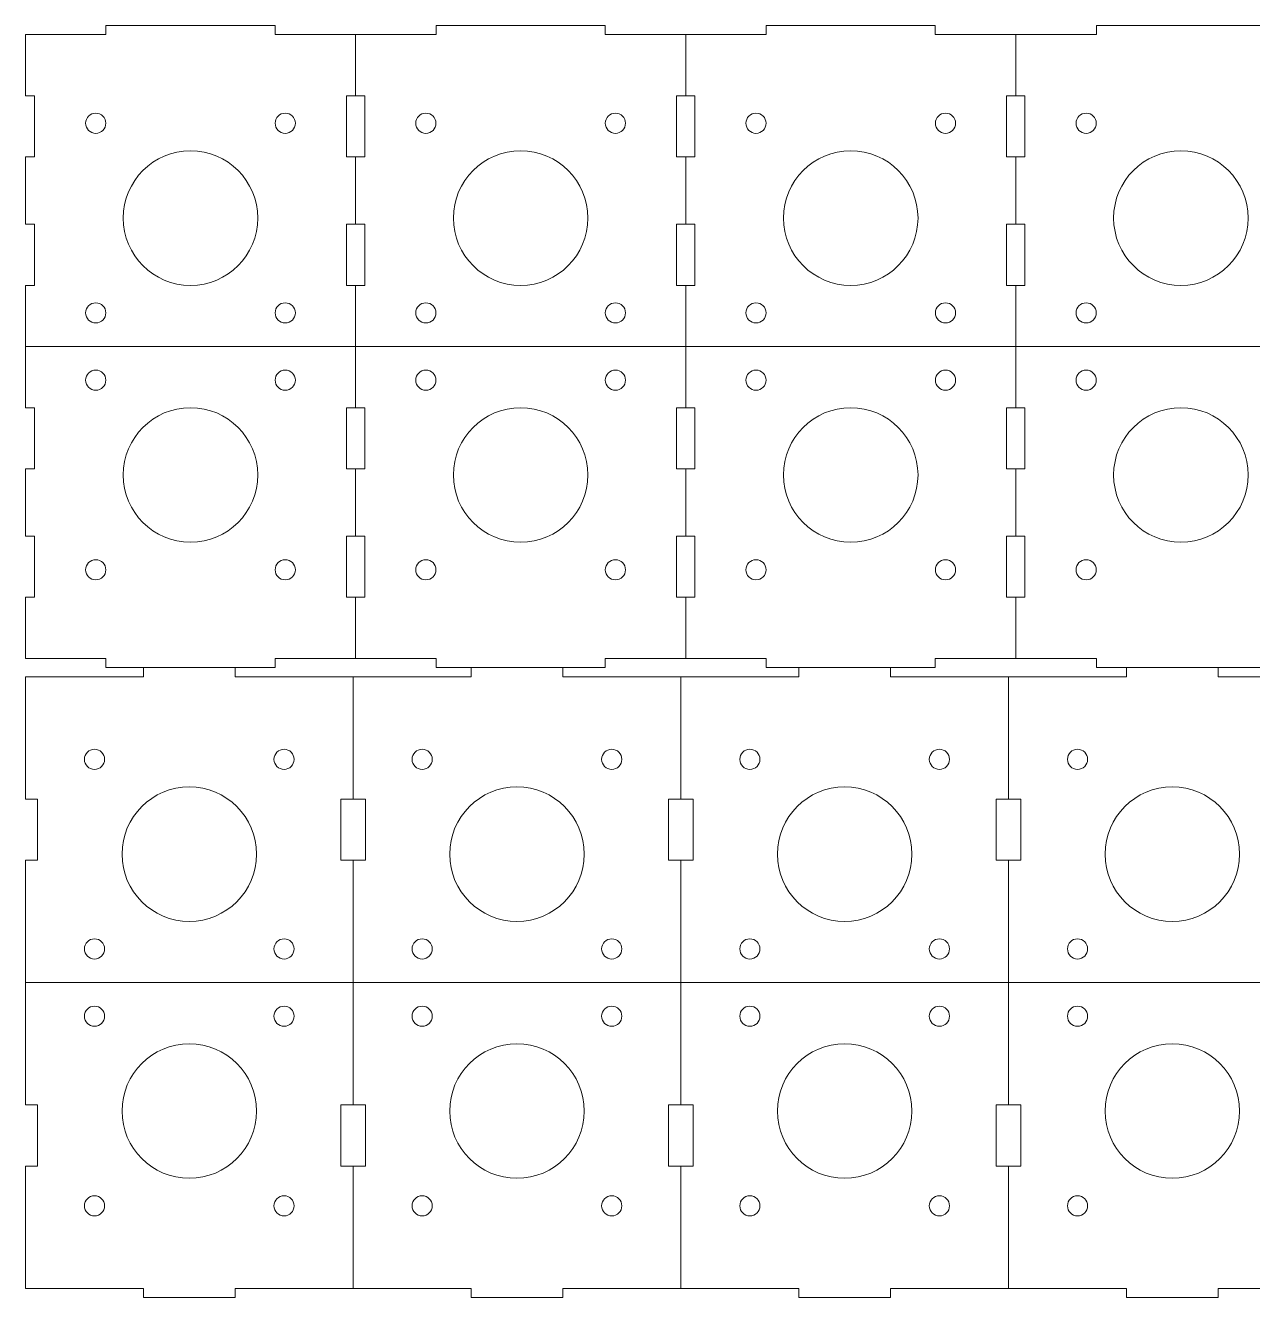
# Model space of a CAD drawing. Header units: millimetres. Extents: x -300 to 273, y -150 to 58.
# Drawn here: x -300.3 to -99.6, y -150.5 to 57.5 of the extents above; entities that cross this region are included whole.
import ezdxf

# ---------------------------------------------------------------- set-up
doc = ezdxf.new("R2010")
doc.units = ezdxf.units.MM
doc.header["$MEASUREMENT"] = 0
doc.layers.add('Layer 1', color=7, linetype='Continuous')

msp = doc.modelspace()

# ---------------------------------------------------------------- linework, layer by layer
at = {"layer": 'Layer 1', "lineweight": 9}
for points in [[(-300.3266, 56.0326), (-287.1491, 56.0326), (-287.1491, 57.5326), (-259.504, 57.5326), (-259.504, 56.0326), (-246.3266, 56.0326), (-233.1491, 56.0326), (-233.1491, 57.5326), (-205.504, 57.5326), (-205.504, 56.0326), (-192.3266, 56.0326), (-179.1491, 56.0326), (-179.1491, 57.5326), (-151.504, 57.5326), (-151.504, 56.0326), (-138.3266, 56.0326), (-125.1491, 56.0326), (-125.1491, 57.5326), (-97.504, 57.5326)], [(-97.504, -47.4674), (-125.1491, -47.4674), (-125.1491, -45.9674), (-138.3266, -45.9674), (-151.504, -45.9674), (-151.504, -47.4674), (-179.1491, -47.4674), (-179.1491, -45.9674), (-192.3266, -45.9674), (-205.504, -45.9674), (-205.504, -47.4674), (-233.1491, -47.4674), (-233.1491, -45.9674), (-246.3266, -45.9674), (-259.504, -45.9674), (-259.504, -47.4674), (-287.1491, -47.4674), (-287.1491, -45.9674), (-300.3266, -45.9674), (-300.3266, -35.9674), (-298.8266, -35.9674), (-298.8266, -25.9674), (-300.3266, -25.9674), (-300.3266, -14.9674), (-298.8266, -14.9674), (-298.8266, -4.9674), (-300.3266, -4.9674), (-300.3266, 5.0326), (-300.3266, 15.0326), (-298.8266, 15.0326), (-298.8266, 25.0326), (-300.3266, 25.0326), (-300.3266, 36.0326), (-298.8266, 36.0326), (-298.8266, 46.0326), (-300.3266, 46.0326), (-300.3266, 56.0326)], [(-246.3266, 56.0326), (-246.3266, 46.0326)], [(-192.3266, 56.0326), (-192.3266, 46.0326)], [(-138.3266, 56.0326), (-138.3266, 46.0326)], [(-300.3266, 5.0326), (-246.3266, 5.0326)], [(-246.3266, -45.9674), (-246.3266, -35.9674)], [(-192.3266, -45.9674), (-192.3266, -35.9674)], [(-138.3266, -45.9674), (-138.3266, -35.9674)], [(-281.0266, -47.4674), (-281.0266, -48.9674)], [(-266.0266, -47.4674), (-266.0266, -48.9674)], [(-227.4266, -47.4674), (-227.4266, -48.9674)], [(-212.4266, -47.4674), (-212.4266, -48.9674)], [(-173.8266, -47.4674), (-173.8266, -48.9674)], [(-158.8266, -47.4674), (-158.8266, -48.9674)], [(-120.2266, -47.4674), (-120.2266, -48.9674)], [(-105.2266, -47.4674), (-105.2266, -48.9674)], [(-300.3266, -48.9674), (-300.3266, -68.9674)], [(-281.0266, -48.9674), (-300.3266, -48.9674)], [(-246.7266, -48.9674), (-266.0266, -48.9674)], [(-246.7266, -48.9674), (-246.7266, -68.9674)], [(-227.4266, -48.9674), (-246.7266, -48.9674)], [(-193.1266, -48.9674), (-212.4266, -48.9674)], [(-193.1266, -48.9674), (-193.1266, -68.9674)], [(-173.8266, -48.9674), (-193.1266, -48.9674)], [(-139.5266, -48.9674), (-158.8266, -48.9674)], [(-139.5266, -48.9674), (-139.5266, -68.9674)], [(-120.2266, -48.9674), (-139.5266, -48.9674)], [(-85.9266, -48.9674), (-105.2266, -48.9674)], [(-298.3266, -68.9674), (-300.3266, -68.9674)], [(-298.3266, -68.9674), (-298.3266, -78.9674)], [(-248.7266, -68.9674), (-248.7266, -78.9674)], [(-246.7266, -68.9674), (-248.7266, -68.9674)], [(-244.7266, -68.9674), (-246.7266, -68.9674)], [(-244.7266, -68.9674), (-244.7266, -78.9674)], [(-195.1266, -68.9674), (-195.1266, -78.9674)], [(-193.1266, -68.9674), (-195.1266, -68.9674)], [(-191.1266, -68.9674), (-193.1266, -68.9674)], [(-191.1266, -68.9674), (-191.1266, -78.9674)], [(-141.5266, -68.9674), (-141.5266, -78.9674)], [(-139.5266, -68.9674), (-141.5266, -68.9674)], [(-137.5266, -68.9674), (-139.5266, -68.9674)], [(-137.5266, -68.9674), (-137.5266, -78.9674)], [(-300.3266, -78.9674), (-300.3266, -98.9674)], [(-298.3266, -78.9674), (-300.3266, -78.9674)], [(-246.7266, -78.9674), (-248.7266, -78.9674)], [(-246.7266, -78.9674), (-246.7266, -98.9674)], [(-244.7266, -78.9674), (-246.7266, -78.9674)], [(-193.1266, -78.9674), (-195.1266, -78.9674)], [(-193.1266, -78.9674), (-193.1266, -98.9674)], [(-191.1266, -78.9674), (-193.1266, -78.9674)], [(-139.5266, -78.9674), (-141.5266, -78.9674)], [(-139.5266, -78.9674), (-139.5266, -98.9674)], [(-137.5266, -78.9674), (-139.5266, -78.9674)], [(-300.3266, -118.9672), (-300.3266, -98.9672)], [(-246.7266, -118.9672), (-246.7266, -98.9672)], [(-193.1266, -118.9672), (-193.1266, -98.9672)], [(-139.5266, -118.9672), (-139.5266, -98.9672)], [(-298.3266, -118.9672), (-300.3266, -118.9672)], [(-298.3266, -128.9672), (-298.3266, -118.9672)], [(-246.7266, -118.9672), (-248.7266, -118.9672)], [(-248.7266, -128.9672), (-248.7266, -118.9672)], [(-244.7266, -118.9672), (-246.7266, -118.9672)], [(-244.7266, -128.9672), (-244.7266, -118.9672)], [(-193.1266, -118.9672), (-195.1266, -118.9672)], [(-195.1266, -128.9672), (-195.1266, -118.9672)], [(-191.1266, -118.9672), (-193.1266, -118.9672)], [(-191.1266, -128.9672), (-191.1266, -118.9672)], [(-139.5266, -118.9672), (-141.5266, -118.9672)], [(-141.5266, -128.9672), (-141.5266, -118.9672)], [(-137.5266, -118.9672), (-139.5266, -118.9672)], [(-137.5266, -128.9672), (-137.5266, -118.9672)], [(-300.3266, -148.9672), (-300.3266, -128.9672)], [(-298.3266, -128.9672), (-300.3266, -128.9672)], [(-246.7266, -128.9672), (-248.7266, -128.9672)], [(-246.7266, -148.9672), (-246.7266, -128.9672)], [(-244.7266, -128.9672), (-246.7266, -128.9672)], [(-193.1266, -128.9672), (-195.1266, -128.9672)], [(-193.1266, -148.9672), (-193.1266, -128.9672)], [(-191.1266, -128.9672), (-193.1266, -128.9672)], [(-139.5266, -128.9672), (-141.5266, -128.9672)], [(-139.5266, -148.9672), (-139.5266, -128.9672)], [(-137.5266, -128.9672), (-139.5266, -128.9672)], [(-281.0266, -148.9672), (-300.3266, -148.9672)], [(-281.0266, -150.4672), (-281.0266, -148.9672)], [(-246.7266, -148.9672), (-266.0266, -148.9672)], [(-266.0266, -150.4672), (-266.0266, -148.9672)], [(-227.4266, -148.9672), (-246.7266, -148.9672)], [(-227.4266, -150.4672), (-227.4266, -148.9672)], [(-193.1266, -148.9672), (-212.4266, -148.9672)], [(-212.4266, -150.4672), (-212.4266, -148.9672)], [(-173.8266, -148.9672), (-193.1266, -148.9672)], [(-173.8266, -150.4672), (-173.8266, -148.9672)], [(-139.5266, -148.9672), (-158.8266, -148.9672)], [(-158.8266, -150.4672), (-158.8266, -148.9672)], [(-120.2266, -148.9672), (-139.5266, -148.9672)], [(-120.2266, -150.4672), (-120.2266, -148.9672)], [(-85.9266, -148.9672), (-105.2266, -148.9672)], [(-105.2266, -150.4672), (-105.2266, -148.9672)], [(-266.0266, -150.4672), (-281.0266, -150.4672)], [(-212.4266, -150.4672), (-227.4266, -150.4672)], [(-158.8266, -150.4672), (-173.8266, -150.4672)], [(-105.2266, -150.4672), (-120.2266, -150.4672)]]:
    msp.add_lwpolyline(points, dxfattribs=at)
at = {"layer": 'Layer 1', "color": 240, "lineweight": 9}
for points in [[(-247.8266, 46.0326), (-247.8266, 36.0326)], [(-247.8266, 46.0326), (-246.3266, 46.0326)], [(-246.3266, 46.0326), (-244.8266, 46.0326)], [(-244.8266, 46.0326), (-244.8266, 36.0326)], [(-193.8266, 46.0326), (-193.8266, 36.0326)], [(-193.8266, 46.0326), (-192.3266, 46.0326)], [(-192.3266, 46.0326), (-190.8266, 46.0326)], [(-190.8266, 46.0326), (-190.8266, 36.0326)], [(-139.8266, 46.0326), (-139.8266, 36.0326)], [(-139.8266, 46.0326), (-138.3266, 46.0326)], [(-138.3266, 46.0326), (-136.8266, 46.0326)], [(-136.8266, 46.0326), (-136.8266, 36.0326)], [(-247.8266, 36.0326), (-246.3266, 36.0326)], [(-246.3266, 36.0326), (-246.3266, 25.0326)], [(-246.3266, 36.0326), (-244.8266, 36.0326)], [(-193.8266, 36.0326), (-192.3266, 36.0326)], [(-192.3266, 36.0326), (-192.3266, 25.0326)], [(-192.3266, 36.0326), (-190.8266, 36.0326)], [(-139.8266, 36.0326), (-138.3266, 36.0326)], [(-138.3266, 36.0326), (-138.3266, 25.0326)], [(-138.3266, 36.0326), (-136.8266, 36.0326)], [(-247.8266, 25.0326), (-247.8266, 15.0326)], [(-246.3266, 25.0326), (-247.8266, 25.0326)], [(-244.8266, 25.0326), (-246.3266, 25.0326)], [(-244.8266, 25.0326), (-244.8266, 15.0326)], [(-193.8266, 25.0326), (-193.8266, 15.0326)], [(-192.3266, 25.0326), (-193.8266, 25.0326)], [(-190.8266, 25.0326), (-192.3266, 25.0326)], [(-190.8266, 25.0326), (-190.8266, 15.0326)], [(-139.8266, 25.0326), (-139.8266, 15.0326)], [(-138.3266, 25.0326), (-139.8266, 25.0326)], [(-136.8266, 25.0326), (-138.3266, 25.0326)], [(-136.8266, 25.0326), (-136.8266, 15.0326)], [(-247.8266, 15.0326), (-246.3266, 15.0326)], [(-246.3266, 15.0326), (-246.3266, 5.0326)], [(-246.3266, 15.0326), (-244.8266, 15.0326)], [(-193.8266, 15.0326), (-192.3266, 15.0326)], [(-192.3266, 15.0326), (-192.3266, 5.0326)], [(-192.3266, 15.0326), (-190.8266, 15.0326)], [(-139.8266, 15.0326), (-138.3266, 15.0326)], [(-138.3266, 15.0326), (-138.3266, 5.0326)], [(-138.3266, 15.0326), (-136.8266, 15.0326)], [(-246.3266, 5.0326), (-192.3266, 5.0326)], [(-246.3266, -4.9674), (-246.3266, 5.0326)], [(-192.3266, 5.0326), (-138.3266, 5.0326)], [(-192.3266, -4.9674), (-192.3266, 5.0326)], [(-138.3266, 5.0326), (-84.3266, 5.0326)], [(-138.3266, -4.9674), (-138.3266, 5.0326)], [(-247.8266, -14.9674), (-247.8266, -4.9674)], [(-247.8266, -4.9674), (-246.3266, -4.9674)], [(-246.3266, -4.9674), (-244.8266, -4.9674)], [(-244.8266, -14.9674), (-244.8266, -4.9674)], [(-193.8266, -14.9674), (-193.8266, -4.9674)], [(-193.8266, -4.9674), (-192.3266, -4.9674)], [(-192.3266, -4.9674), (-190.8266, -4.9674)], [(-190.8266, -14.9674), (-190.8266, -4.9674)], [(-139.8266, -14.9674), (-139.8266, -4.9674)], [(-139.8266, -4.9674), (-138.3266, -4.9674)], [(-138.3266, -4.9674), (-136.8266, -4.9674)], [(-136.8266, -14.9674), (-136.8266, -4.9674)], [(-246.3266, -14.9674), (-247.8266, -14.9674)], [(-246.3266, -25.9674), (-246.3266, -14.9674)], [(-244.8266, -14.9674), (-246.3266, -14.9674)], [(-192.3266, -14.9674), (-193.8266, -14.9674)], [(-192.3266, -25.9674), (-192.3266, -14.9674)], [(-190.8266, -14.9674), (-192.3266, -14.9674)], [(-138.3266, -14.9674), (-139.8266, -14.9674)], [(-138.3266, -25.9674), (-138.3266, -14.9674)], [(-136.8266, -14.9674), (-138.3266, -14.9674)], [(-247.8266, -35.9674), (-247.8266, -25.9674)], [(-247.8266, -25.9674), (-246.3266, -25.9674)], [(-246.3266, -25.9674), (-244.8266, -25.9674)], [(-244.8266, -35.9674), (-244.8266, -25.9674)], [(-193.8266, -35.9674), (-193.8266, -25.9674)], [(-193.8266, -25.9674), (-192.3266, -25.9674)], [(-192.3266, -25.9674), (-190.8266, -25.9674)], [(-190.8266, -35.9674), (-190.8266, -25.9674)], [(-139.8266, -35.9674), (-139.8266, -25.9674)], [(-139.8266, -25.9674), (-138.3266, -25.9674)], [(-138.3266, -25.9674), (-136.8266, -25.9674)], [(-136.8266, -35.9674), (-136.8266, -25.9674)], [(-247.8266, -35.9674), (-246.3266, -35.9674)], [(-246.3266, -35.9674), (-244.8266, -35.9674)], [(-193.8266, -35.9674), (-192.3266, -35.9674)], [(-192.3266, -35.9674), (-190.8266, -35.9674)], [(-139.8266, -35.9674), (-138.3266, -35.9674)], [(-138.3266, -35.9674), (-136.8266, -35.9674)]]:
    msp.add_lwpolyline(points, dxfattribs=at)
at = {"layer": 'Layer 1', "color": 250, "lineweight": 18}
msp.add_lwpolyline([(-300.3266, -98.9674), (74.8734, -98.9674)], dxfattribs=at)
at = {"layer": 'Layer 1', "color": 240, "lineweight": 9}
for points in [[(-287.1766, 41.5326), (-287.1766, 42.4438), (-287.9153, 43.1826), (-288.8266, 43.1826), (-289.7378, 43.1826), (-290.4766, 42.4438), (-290.4766, 41.5326), (-290.4766, 40.6213), (-289.7378, 39.8826), (-288.8266, 39.8826), (-287.9153, 39.8826), (-287.1766, 40.6213), (-287.1766, 41.5326)], [(-256.1766, 41.5326), (-256.1766, 42.4438), (-256.9153, 43.1826), (-257.8266, 43.1826), (-258.7378, 43.1826), (-259.4766, 42.4438), (-259.4766, 41.5326), (-259.4766, 40.6213), (-258.7378, 39.8826), (-257.8266, 39.8826), (-256.9153, 39.8826), (-256.1766, 40.6213), (-256.1766, 41.5326)], [(-233.1766, 41.5326), (-233.1766, 42.4438), (-233.9153, 43.1826), (-234.8266, 43.1826), (-235.7378, 43.1826), (-236.4766, 42.4438), (-236.4766, 41.5326), (-236.4766, 40.6213), (-235.7378, 39.8826), (-234.8266, 39.8826), (-233.9153, 39.8826), (-233.1766, 40.6213), (-233.1766, 41.5326)], [(-202.1766, 41.5326), (-202.1766, 42.4438), (-202.9153, 43.1826), (-203.8266, 43.1826), (-204.7378, 43.1826), (-205.4766, 42.4438), (-205.4766, 41.5326), (-205.4766, 40.6213), (-204.7378, 39.8826), (-203.8266, 39.8826), (-202.9153, 39.8826), (-202.1766, 40.6213), (-202.1766, 41.5326)], [(-179.1766, 41.5326), (-179.1766, 42.4438), (-179.9153, 43.1826), (-180.8266, 43.1826), (-181.7378, 43.1826), (-182.4766, 42.4438), (-182.4766, 41.5326), (-182.4766, 40.6213), (-181.7378, 39.8826), (-180.8266, 39.8826), (-179.9153, 39.8826), (-179.1766, 40.6213), (-179.1766, 41.5326)], [(-148.1766, 41.5326), (-148.1766, 42.4438), (-148.9153, 43.1826), (-149.8266, 43.1826), (-150.7378, 43.1826), (-151.4766, 42.4438), (-151.4766, 41.5326), (-151.4766, 40.6213), (-150.7378, 39.8826), (-149.8266, 39.8826), (-148.9153, 39.8826), (-148.1766, 40.6213), (-148.1766, 41.5326)], [(-125.1766, 41.5326), (-125.1766, 42.4438), (-125.9153, 43.1826), (-126.8266, 43.1826), (-127.7378, 43.1826), (-128.4766, 42.4438), (-128.4766, 41.5326), (-128.4766, 40.6213), (-127.7378, 39.8826), (-126.8266, 39.8826), (-125.9153, 39.8826), (-125.1766, 40.6213), (-125.1766, 41.5326)], [(-262.3266, 26.0326), (-262.3266, 32.1077), (-267.2514, 37.0326), (-273.3265, 37.0326), (-279.4017, 37.0326), (-284.3265, 32.1077), (-284.3266, 26.0326), (-284.3266, 19.9575), (-279.4017, 15.0326), (-273.3266, 15.0326), (-267.2515, 15.0325), (-262.3266, 19.9574), (-262.3266, 26.0325)], [(-208.3266, 26.0326), (-208.3266, 32.1077), (-213.2514, 37.0326), (-219.3265, 37.0326), (-225.4017, 37.0326), (-230.3265, 32.1077), (-230.3266, 26.0326), (-230.3266, 19.9575), (-225.4017, 15.0326), (-219.3266, 15.0326), (-213.2515, 15.0325), (-208.3266, 19.9574), (-208.3266, 26.0325)], [(-154.3266, 26.0326), (-154.3266, 32.1077), (-159.2514, 37.0326), (-165.3265, 37.0326), (-171.4017, 37.0326), (-176.3265, 32.1077), (-176.3266, 26.0326), (-176.3266, 19.9575), (-171.4017, 15.0326), (-165.3266, 15.0326), (-159.2515, 15.0325), (-154.3266, 19.9574), (-154.3266, 26.0325)], [(-100.3266, 26.0326), (-100.3266, 32.1077), (-105.2514, 37.0326), (-111.3265, 37.0326), (-117.4017, 37.0326), (-122.3265, 32.1077), (-122.3266, 26.0326), (-122.3266, 19.9575), (-117.4017, 15.0326), (-111.3266, 15.0326), (-105.2515, 15.0325), (-100.3266, 19.9574), (-100.3266, 26.0325)], [(-287.1766, 10.5326), (-287.1766, 11.4438), (-287.9153, 12.1826), (-288.8266, 12.1826), (-289.7378, 12.1826), (-290.4766, 11.4438), (-290.4766, 10.5326), (-290.4766, 9.6213), (-289.7378, 8.8826), (-288.8266, 8.8826), (-287.9153, 8.8826), (-287.1766, 9.6213), (-287.1766, 10.5326)], [(-256.1766, 10.5326), (-256.1766, 11.4438), (-256.9153, 12.1826), (-257.8266, 12.1826), (-258.7378, 12.1826), (-259.4766, 11.4438), (-259.4766, 10.5326), (-259.4766, 9.6213), (-258.7378, 8.8826), (-257.8266, 8.8826), (-256.9153, 8.8826), (-256.1766, 9.6213), (-256.1766, 10.5326)], [(-233.1766, 10.5326), (-233.1766, 11.4438), (-233.9153, 12.1826), (-234.8266, 12.1826), (-235.7378, 12.1826), (-236.4766, 11.4438), (-236.4766, 10.5326), (-236.4766, 9.6213), (-235.7378, 8.8826), (-234.8266, 8.8826), (-233.9153, 8.8826), (-233.1766, 9.6213), (-233.1766, 10.5326)], [(-202.1766, 10.5326), (-202.1766, 11.4438), (-202.9153, 12.1826), (-203.8266, 12.1826), (-204.7378, 12.1826), (-205.4766, 11.4438), (-205.4766, 10.5326), (-205.4766, 9.6213), (-204.7378, 8.8826), (-203.8266, 8.8826), (-202.9153, 8.8826), (-202.1766, 9.6213), (-202.1766, 10.5326)], [(-179.1766, 10.5326), (-179.1766, 11.4438), (-179.9153, 12.1826), (-180.8266, 12.1826), (-181.7378, 12.1826), (-182.4766, 11.4438), (-182.4766, 10.5326), (-182.4766, 9.6213), (-181.7378, 8.8826), (-180.8266, 8.8826), (-179.9153, 8.8826), (-179.1766, 9.6213), (-179.1766, 10.5326)], [(-148.1766, 10.5326), (-148.1766, 11.4438), (-148.9153, 12.1826), (-149.8266, 12.1826), (-150.7378, 12.1826), (-151.4766, 11.4438), (-151.4766, 10.5326), (-151.4766, 9.6213), (-150.7378, 8.8826), (-149.8266, 8.8826), (-148.9153, 8.8826), (-148.1766, 9.6213), (-148.1766, 10.5326)], [(-125.1766, 10.5326), (-125.1766, 11.4438), (-125.9153, 12.1826), (-126.8266, 12.1826), (-127.7378, 12.1826), (-128.4766, 11.4438), (-128.4766, 10.5326), (-128.4766, 9.6213), (-127.7378, 8.8826), (-126.8266, 8.8826), (-125.9153, 8.8826), (-125.1766, 9.6213), (-125.1766, 10.5326)], [(-287.1766, -0.4674), (-287.1766, -1.3786), (-287.9153, -2.1174), (-288.8266, -2.1174), (-289.7378, -2.1174), (-290.4766, -1.3786), (-290.4766, -0.4674), (-290.4766, 0.4439), (-289.7378, 1.1826), (-288.8266, 1.1826), (-287.9153, 1.1826), (-287.1766, 0.4439), (-287.1766, -0.4674)], [(-256.1766, -0.4674), (-256.1766, -1.3786), (-256.9153, -2.1174), (-257.8266, -2.1174), (-258.7378, -2.1174), (-259.4766, -1.3786), (-259.4766, -0.4674), (-259.4766, 0.4439), (-258.7378, 1.1826), (-257.8266, 1.1826), (-256.9153, 1.1826), (-256.1766, 0.4439), (-256.1766, -0.4674)], [(-233.1766, -0.4674), (-233.1766, -1.3786), (-233.9153, -2.1174), (-234.8266, -2.1174), (-235.7378, -2.1174), (-236.4766, -1.3786), (-236.4766, -0.4674), (-236.4766, 0.4439), (-235.7378, 1.1826), (-234.8266, 1.1826), (-233.9153, 1.1826), (-233.1766, 0.4439), (-233.1766, -0.4674)], [(-202.1766, -0.4674), (-202.1766, -1.3786), (-202.9153, -2.1174), (-203.8266, -2.1174), (-204.7378, -2.1174), (-205.4766, -1.3786), (-205.4766, -0.4674), (-205.4766, 0.4439), (-204.7378, 1.1826), (-203.8266, 1.1826), (-202.9153, 1.1826), (-202.1766, 0.4439), (-202.1766, -0.4674)], [(-179.1766, -0.4674), (-179.1766, -1.3786), (-179.9153, -2.1174), (-180.8266, -2.1174), (-181.7378, -2.1174), (-182.4766, -1.3786), (-182.4766, -0.4674), (-182.4766, 0.4439), (-181.7378, 1.1826), (-180.8266, 1.1826), (-179.9153, 1.1826), (-179.1766, 0.4439), (-179.1766, -0.4674)], [(-148.1766, -0.4674), (-148.1766, -1.3786), (-148.9153, -2.1174), (-149.8266, -2.1174), (-150.7378, -2.1174), (-151.4766, -1.3786), (-151.4766, -0.4674), (-151.4766, 0.4439), (-150.7378, 1.1826), (-149.8266, 1.1826), (-148.9153, 1.1826), (-148.1766, 0.4439), (-148.1766, -0.4674)], [(-125.1766, -0.4674), (-125.1766, -1.3786), (-125.9153, -2.1174), (-126.8266, -2.1174), (-127.7378, -2.1174), (-128.4766, -1.3786), (-128.4766, -0.4674), (-128.4766, 0.4439), (-127.7378, 1.1826), (-126.8266, 1.1826), (-125.9153, 1.1826), (-125.1766, 0.4439), (-125.1766, -0.4674)], [(-262.3266, -15.9674), (-262.3266, -22.0425), (-267.2514, -26.9674), (-273.3265, -26.9674), (-279.4017, -26.9674), (-284.3265, -22.0425), (-284.3266, -15.9674), (-284.3266, -9.8923), (-279.4017, -4.9674), (-273.3266, -4.9674), (-267.2515, -4.9673), (-262.3266, -9.8922), (-262.3266, -15.9673)], [(-208.3266, -15.9674), (-208.3266, -22.0425), (-213.2514, -26.9674), (-219.3265, -26.9674), (-225.4017, -26.9674), (-230.3265, -22.0425), (-230.3266, -15.9674), (-230.3266, -9.8923), (-225.4017, -4.9674), (-219.3266, -4.9674), (-213.2515, -4.9673), (-208.3266, -9.8922), (-208.3266, -15.9673)], [(-154.3266, -15.9674), (-154.3266, -22.0425), (-159.2514, -26.9674), (-165.3265, -26.9674), (-171.4017, -26.9674), (-176.3265, -22.0425), (-176.3266, -15.9674), (-176.3266, -9.8923), (-171.4017, -4.9674), (-165.3266, -4.9674), (-159.2515, -4.9673), (-154.3266, -9.8922), (-154.3266, -15.9673)], [(-100.3266, -15.9674), (-100.3266, -22.0425), (-105.2514, -26.9674), (-111.3265, -26.9674), (-117.4017, -26.9674), (-122.3265, -22.0425), (-122.3266, -15.9674), (-122.3266, -9.8923), (-117.4017, -4.9674), (-111.3266, -4.9674), (-105.2515, -4.9673), (-100.3266, -9.8922), (-100.3266, -15.9673)], [(-287.1766, -31.4674), (-287.1766, -32.3786), (-287.9153, -33.1174), (-288.8266, -33.1174), (-289.7378, -33.1174), (-290.4766, -32.3786), (-290.4766, -31.4674), (-290.4766, -30.5561), (-289.7378, -29.8174), (-288.8266, -29.8174), (-287.9153, -29.8174), (-287.1766, -30.5561), (-287.1766, -31.4674)], [(-256.1766, -31.4674), (-256.1766, -32.3786), (-256.9153, -33.1174), (-257.8266, -33.1174), (-258.7378, -33.1174), (-259.4766, -32.3786), (-259.4766, -31.4674), (-259.4766, -30.5561), (-258.7378, -29.8174), (-257.8266, -29.8174), (-256.9153, -29.8174), (-256.1766, -30.5561), (-256.1766, -31.4674)], [(-233.1766, -31.4674), (-233.1766, -32.3786), (-233.9153, -33.1174), (-234.8266, -33.1174), (-235.7378, -33.1174), (-236.4766, -32.3786), (-236.4766, -31.4674), (-236.4766, -30.5561), (-235.7378, -29.8174), (-234.8266, -29.8174), (-233.9153, -29.8174), (-233.1766, -30.5561), (-233.1766, -31.4674)], [(-202.1766, -31.4674), (-202.1766, -32.3786), (-202.9153, -33.1174), (-203.8266, -33.1174), (-204.7378, -33.1174), (-205.4766, -32.3786), (-205.4766, -31.4674), (-205.4766, -30.5561), (-204.7378, -29.8174), (-203.8266, -29.8174), (-202.9153, -29.8174), (-202.1766, -30.5561), (-202.1766, -31.4674)], [(-179.1766, -31.4674), (-179.1766, -32.3786), (-179.9153, -33.1174), (-180.8266, -33.1174), (-181.7378, -33.1174), (-182.4766, -32.3786), (-182.4766, -31.4674), (-182.4766, -30.5561), (-181.7378, -29.8174), (-180.8266, -29.8174), (-179.9153, -29.8174), (-179.1766, -30.5561), (-179.1766, -31.4674)], [(-148.1766, -31.4674), (-148.1766, -32.3786), (-148.9153, -33.1174), (-149.8266, -33.1174), (-150.7378, -33.1174), (-151.4766, -32.3786), (-151.4766, -31.4674), (-151.4766, -30.5561), (-150.7378, -29.8174), (-149.8266, -29.8174), (-148.9153, -29.8174), (-148.1766, -30.5561), (-148.1766, -31.4674)], [(-125.1766, -31.4674), (-125.1766, -32.3786), (-125.9153, -33.1174), (-126.8266, -33.1174), (-127.7378, -33.1174), (-128.4766, -32.3786), (-128.4766, -31.4674), (-128.4766, -30.5561), (-127.7378, -29.8174), (-126.8266, -29.8174), (-125.9153, -29.8174), (-125.1766, -30.5561), (-125.1766, -31.4674)]]:
    msp.add_open_spline(points, degree=3, knots=[0, 0, 0, 0, 1, 1, 1, 2, 2, 2, 3, 3, 3, 4, 4, 4, 4], dxfattribs=at)
at = {"layer": 'Layer 1', "lineweight": 9}
for points in [[(-287.3766, -62.4674), (-287.3766, -63.3787), (-288.1153, -64.1174), (-289.0266, -64.1174), (-289.9379, -64.1174), (-290.6766, -63.3787), (-290.6766, -62.4674), (-290.6766, -61.5561), (-289.9379, -60.8174), (-289.0266, -60.8174), (-288.1153, -60.8174), (-287.3766, -61.5561), (-287.3766, -62.4674)], [(-256.3766, -62.4674), (-256.3766, -63.3787), (-257.1153, -64.1174), (-258.0266, -64.1174), (-258.9379, -64.1174), (-259.6766, -63.3787), (-259.6766, -62.4674), (-259.6766, -61.5561), (-258.9379, -60.8174), (-258.0266, -60.8174), (-257.1153, -60.8174), (-256.3766, -61.5561), (-256.3766, -62.4674)], [(-233.7766, -62.4674), (-233.7766, -63.3787), (-234.5153, -64.1174), (-235.4266, -64.1174), (-236.3379, -64.1174), (-237.0766, -63.3787), (-237.0766, -62.4674), (-237.0766, -61.5561), (-236.3379, -60.8174), (-235.4266, -60.8174), (-234.5153, -60.8174), (-233.7766, -61.5561), (-233.7766, -62.4674)], [(-202.7766, -62.4674), (-202.7766, -63.3787), (-203.5153, -64.1174), (-204.4266, -64.1174), (-205.3379, -64.1174), (-206.0766, -63.3787), (-206.0766, -62.4674), (-206.0766, -61.5561), (-205.3379, -60.8174), (-204.4266, -60.8174), (-203.5153, -60.8174), (-202.7766, -61.5561), (-202.7766, -62.4674)], [(-180.1766, -62.4674), (-180.1766, -63.3787), (-180.9153, -64.1174), (-181.8266, -64.1174), (-182.7379, -64.1174), (-183.4766, -63.3787), (-183.4766, -62.4674), (-183.4766, -61.5561), (-182.7379, -60.8174), (-181.8266, -60.8174), (-180.9153, -60.8174), (-180.1766, -61.5561), (-180.1766, -62.4674)], [(-149.1766, -62.4674), (-149.1766, -63.3787), (-149.9153, -64.1174), (-150.8266, -64.1174), (-151.7379, -64.1174), (-152.4766, -63.3787), (-152.4766, -62.4674), (-152.4766, -61.5561), (-151.7379, -60.8174), (-150.8266, -60.8174), (-149.9153, -60.8174), (-149.1766, -61.5561), (-149.1766, -62.4674)], [(-126.5766, -62.4674), (-126.5766, -63.3787), (-127.3153, -64.1174), (-128.2266, -64.1174), (-129.1379, -64.1174), (-129.8766, -63.3787), (-129.8766, -62.4674), (-129.8766, -61.5561), (-129.1379, -60.8174), (-128.2266, -60.8174), (-127.3153, -60.8174), (-126.5766, -61.5561), (-126.5766, -62.4674)], [(-262.5266, -77.9674), (-262.5266, -84.0425), (-267.4515, -88.9674), (-273.5266, -88.9674), (-279.6017, -88.9674), (-284.5266, -84.0426), (-284.5266, -77.9674), (-284.5266, -71.8923), (-279.6018, -66.9674), (-273.5266, -66.9674), (-267.4515, -66.9674), (-262.5266, -71.8922), (-262.5266, -77.9673)], [(-208.9266, -77.9674), (-208.9266, -84.0425), (-213.8515, -88.9674), (-219.9266, -88.9674), (-226.0017, -88.9674), (-230.9266, -84.0426), (-230.9266, -77.9674), (-230.9266, -71.8923), (-226.0018, -66.9674), (-219.9266, -66.9674), (-213.8515, -66.9674), (-208.9266, -71.8922), (-208.9266, -77.9673)], [(-155.3266, -77.9674), (-155.3266, -84.0425), (-160.2515, -88.9674), (-166.3266, -88.9674), (-172.4017, -88.9674), (-177.3266, -84.0426), (-177.3266, -77.9674), (-177.3266, -71.8923), (-172.4018, -66.9674), (-166.3266, -66.9674), (-160.2515, -66.9674), (-155.3266, -71.8922), (-155.3266, -77.9673)], [(-101.7266, -77.9674), (-101.7266, -84.0425), (-106.6515, -88.9674), (-112.7266, -88.9674), (-118.8017, -88.9674), (-123.7266, -84.0426), (-123.7266, -77.9674), (-123.7266, -71.8923), (-118.8018, -66.9674), (-112.7266, -66.9674), (-106.6515, -66.9674), (-101.7266, -71.8922), (-101.7266, -77.9673)], [(-287.3766, -93.4674), (-287.3766, -94.3787), (-288.1153, -95.1174), (-289.0266, -95.1174), (-289.9379, -95.1174), (-290.6766, -94.3787), (-290.6766, -93.4674), (-290.6766, -92.5561), (-289.9379, -91.8174), (-289.0266, -91.8174), (-288.1153, -91.8174), (-287.3766, -92.5561), (-287.3766, -93.4674)], [(-256.3766, -93.4674), (-256.3766, -94.3787), (-257.1153, -95.1174), (-258.0266, -95.1174), (-258.9379, -95.1174), (-259.6766, -94.3787), (-259.6766, -93.4674), (-259.6766, -92.5561), (-258.9379, -91.8174), (-258.0266, -91.8174), (-257.1153, -91.8174), (-256.3766, -92.5561), (-256.3766, -93.4674)], [(-233.7766, -93.4674), (-233.7766, -94.3787), (-234.5153, -95.1174), (-235.4266, -95.1174), (-236.3379, -95.1174), (-237.0766, -94.3787), (-237.0766, -93.4674), (-237.0766, -92.5561), (-236.3379, -91.8174), (-235.4266, -91.8174), (-234.5153, -91.8174), (-233.7766, -92.5561), (-233.7766, -93.4674)], [(-202.7766, -93.4674), (-202.7766, -94.3787), (-203.5153, -95.1174), (-204.4266, -95.1174), (-205.3379, -95.1174), (-206.0766, -94.3787), (-206.0766, -93.4674), (-206.0766, -92.5561), (-205.3379, -91.8174), (-204.4266, -91.8174), (-203.5153, -91.8174), (-202.7766, -92.5561), (-202.7766, -93.4674)], [(-180.1766, -93.4674), (-180.1766, -94.3787), (-180.9153, -95.1174), (-181.8266, -95.1174), (-182.7379, -95.1174), (-183.4766, -94.3787), (-183.4766, -93.4674), (-183.4766, -92.5561), (-182.7379, -91.8174), (-181.8266, -91.8174), (-180.9153, -91.8174), (-180.1766, -92.5561), (-180.1766, -93.4674)], [(-149.1766, -93.4674), (-149.1766, -94.3787), (-149.9153, -95.1174), (-150.8266, -95.1174), (-151.7379, -95.1174), (-152.4766, -94.3787), (-152.4766, -93.4674), (-152.4766, -92.5561), (-151.7379, -91.8174), (-150.8266, -91.8174), (-149.9153, -91.8174), (-149.1766, -92.5561), (-149.1766, -93.4674)], [(-126.5766, -93.4674), (-126.5766, -94.3787), (-127.3153, -95.1174), (-128.2266, -95.1174), (-129.1379, -95.1174), (-129.8766, -94.3787), (-129.8766, -93.4674), (-129.8766, -92.5561), (-129.1379, -91.8174), (-128.2266, -91.8174), (-127.3153, -91.8174), (-126.5766, -92.5561), (-126.5766, -93.4674)], [(-287.3766, -104.4672), (-287.3766, -103.5559), (-288.1153, -102.8172), (-289.0266, -102.8172), (-289.9379, -102.8172), (-290.6766, -103.5559), (-290.6766, -104.4672), (-290.6766, -105.3785), (-289.9379, -106.1172), (-289.0266, -106.1172), (-288.1153, -106.1172), (-287.3766, -105.3785), (-287.3766, -104.4672)], [(-256.3766, -104.4672), (-256.3766, -103.5559), (-257.1153, -102.8172), (-258.0266, -102.8172), (-258.9379, -102.8172), (-259.6766, -103.5559), (-259.6766, -104.4672), (-259.6766, -105.3785), (-258.9379, -106.1172), (-258.0266, -106.1172), (-257.1153, -106.1172), (-256.3766, -105.3785), (-256.3766, -104.4672)], [(-233.7766, -104.4672), (-233.7766, -103.5559), (-234.5153, -102.8172), (-235.4266, -102.8172), (-236.3379, -102.8172), (-237.0766, -103.5559), (-237.0766, -104.4672), (-237.0766, -105.3785), (-236.3379, -106.1172), (-235.4266, -106.1172), (-234.5153, -106.1172), (-233.7766, -105.3785), (-233.7766, -104.4672)], [(-202.7766, -104.4672), (-202.7766, -103.5559), (-203.5153, -102.8172), (-204.4266, -102.8172), (-205.3379, -102.8172), (-206.0766, -103.5559), (-206.0766, -104.4672), (-206.0766, -105.3785), (-205.3379, -106.1172), (-204.4266, -106.1172), (-203.5153, -106.1172), (-202.7766, -105.3785), (-202.7766, -104.4672)], [(-180.1766, -104.4672), (-180.1766, -103.5559), (-180.9153, -102.8172), (-181.8266, -102.8172), (-182.7379, -102.8172), (-183.4766, -103.5559), (-183.4766, -104.4672), (-183.4766, -105.3785), (-182.7379, -106.1172), (-181.8266, -106.1172), (-180.9153, -106.1172), (-180.1766, -105.3785), (-180.1766, -104.4672)], [(-149.1766, -104.4672), (-149.1766, -103.5559), (-149.9153, -102.8172), (-150.8266, -102.8172), (-151.7379, -102.8172), (-152.4766, -103.5559), (-152.4766, -104.4672), (-152.4766, -105.3785), (-151.7379, -106.1172), (-150.8266, -106.1172), (-149.9153, -106.1172), (-149.1766, -105.3785), (-149.1766, -104.4672)], [(-126.5766, -104.4672), (-126.5766, -103.5559), (-127.3153, -102.8172), (-128.2266, -102.8172), (-129.1379, -102.8172), (-129.8766, -103.5559), (-129.8766, -104.4672), (-129.8766, -105.3785), (-129.1379, -106.1172), (-128.2266, -106.1172), (-127.3153, -106.1172), (-126.5766, -105.3785), (-126.5766, -104.4672)], [(-262.5266, -119.9672), (-262.5266, -113.8921), (-267.4515, -108.9672), (-273.5266, -108.9672), (-279.6017, -108.9672), (-284.5266, -113.892), (-284.5266, -119.9672), (-284.5266, -126.0423), (-279.6018, -130.9672), (-273.5266, -130.9672), (-267.4515, -130.9672), (-262.5266, -126.0424), (-262.5266, -119.9673)], [(-208.9266, -119.9672), (-208.9266, -113.8921), (-213.8515, -108.9672), (-219.9266, -108.9672), (-226.0017, -108.9672), (-230.9266, -113.892), (-230.9266, -119.9672), (-230.9266, -126.0423), (-226.0018, -130.9672), (-219.9266, -130.9672), (-213.8515, -130.9672), (-208.9266, -126.0424), (-208.9266, -119.9673)], [(-155.3266, -119.9672), (-155.3266, -113.8921), (-160.2515, -108.9672), (-166.3266, -108.9672), (-172.4017, -108.9672), (-177.3266, -113.892), (-177.3266, -119.9672), (-177.3266, -126.0423), (-172.4018, -130.9672), (-166.3266, -130.9672), (-160.2515, -130.9672), (-155.3266, -126.0424), (-155.3266, -119.9673)], [(-101.7266, -119.9672), (-101.7266, -113.8921), (-106.6515, -108.9672), (-112.7266, -108.9672), (-118.8017, -108.9672), (-123.7266, -113.892), (-123.7266, -119.9672), (-123.7266, -126.0423), (-118.8018, -130.9672), (-112.7266, -130.9672), (-106.6515, -130.9672), (-101.7266, -126.0424), (-101.7266, -119.9673)], [(-287.3766, -135.4672), (-287.3766, -134.5559), (-288.1153, -133.8172), (-289.0266, -133.8172), (-289.9379, -133.8172), (-290.6766, -134.5559), (-290.6766, -135.4672), (-290.6766, -136.3785), (-289.9379, -137.1172), (-289.0266, -137.1172), (-288.1153, -137.1172), (-287.3766, -136.3785), (-287.3766, -135.4672)], [(-256.3766, -135.4672), (-256.3766, -134.5559), (-257.1153, -133.8172), (-258.0266, -133.8172), (-258.9379, -133.8172), (-259.6766, -134.5559), (-259.6766, -135.4672), (-259.6766, -136.3785), (-258.9379, -137.1172), (-258.0266, -137.1172), (-257.1153, -137.1172), (-256.3766, -136.3785), (-256.3766, -135.4672)], [(-233.7766, -135.4672), (-233.7766, -134.5559), (-234.5153, -133.8172), (-235.4266, -133.8172), (-236.3379, -133.8172), (-237.0766, -134.5559), (-237.0766, -135.4672), (-237.0766, -136.3785), (-236.3379, -137.1172), (-235.4266, -137.1172), (-234.5153, -137.1172), (-233.7766, -136.3785), (-233.7766, -135.4672)], [(-202.7766, -135.4672), (-202.7766, -134.5559), (-203.5153, -133.8172), (-204.4266, -133.8172), (-205.3379, -133.8172), (-206.0766, -134.5559), (-206.0766, -135.4672), (-206.0766, -136.3785), (-205.3379, -137.1172), (-204.4266, -137.1172), (-203.5153, -137.1172), (-202.7766, -136.3785), (-202.7766, -135.4672)], [(-180.1766, -135.4672), (-180.1766, -134.5559), (-180.9153, -133.8172), (-181.8266, -133.8172), (-182.7379, -133.8172), (-183.4766, -134.5559), (-183.4766, -135.4672), (-183.4766, -136.3785), (-182.7379, -137.1172), (-181.8266, -137.1172), (-180.9153, -137.1172), (-180.1766, -136.3785), (-180.1766, -135.4672)], [(-149.1766, -135.4672), (-149.1766, -134.5559), (-149.9153, -133.8172), (-150.8266, -133.8172), (-151.7379, -133.8172), (-152.4766, -134.5559), (-152.4766, -135.4672), (-152.4766, -136.3785), (-151.7379, -137.1172), (-150.8266, -137.1172), (-149.9153, -137.1172), (-149.1766, -136.3785), (-149.1766, -135.4672)], [(-126.5766, -135.4672), (-126.5766, -134.5559), (-127.3153, -133.8172), (-128.2266, -133.8172), (-129.1379, -133.8172), (-129.8766, -134.5559), (-129.8766, -135.4672), (-129.8766, -136.3785), (-129.1379, -137.1172), (-128.2266, -137.1172), (-127.3153, -137.1172), (-126.5766, -136.3785), (-126.5766, -135.4672)]]:
    msp.add_open_spline(points, degree=3, knots=[0, 0, 0, 0, 1, 1, 1, 2, 2, 2, 3, 3, 3, 4, 4, 4, 4], dxfattribs=at)

doc.saveas('drawing.dxf')
